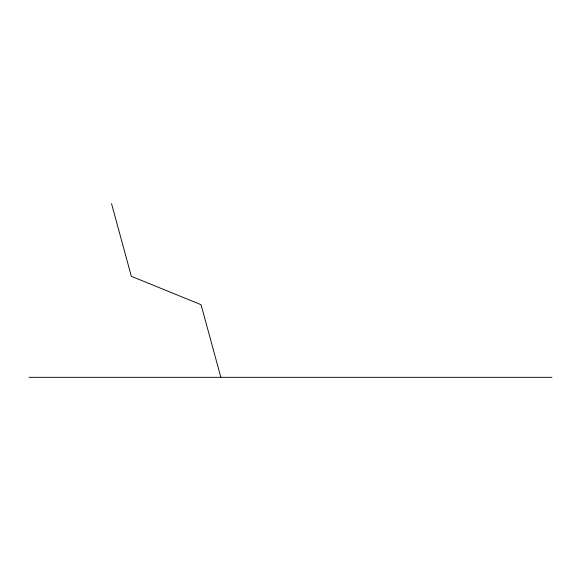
<?xml version="1.0" encoding="UTF-8"?>
<svg xmlns="http://www.w3.org/2000/svg" width="581" height="581" viewBox="0 0 581 581"><rect width="100%" height="100%" fill="white"/><g stroke="black" fill="none" stroke-linecap="round" stroke-linejoin="round"><path stroke-width="0.87" d="M29.05 377.323L551.95 377.323M220.853 377.323L201.055 304.698L131.342 276.302L111.545 203.677"/></g></svg>
